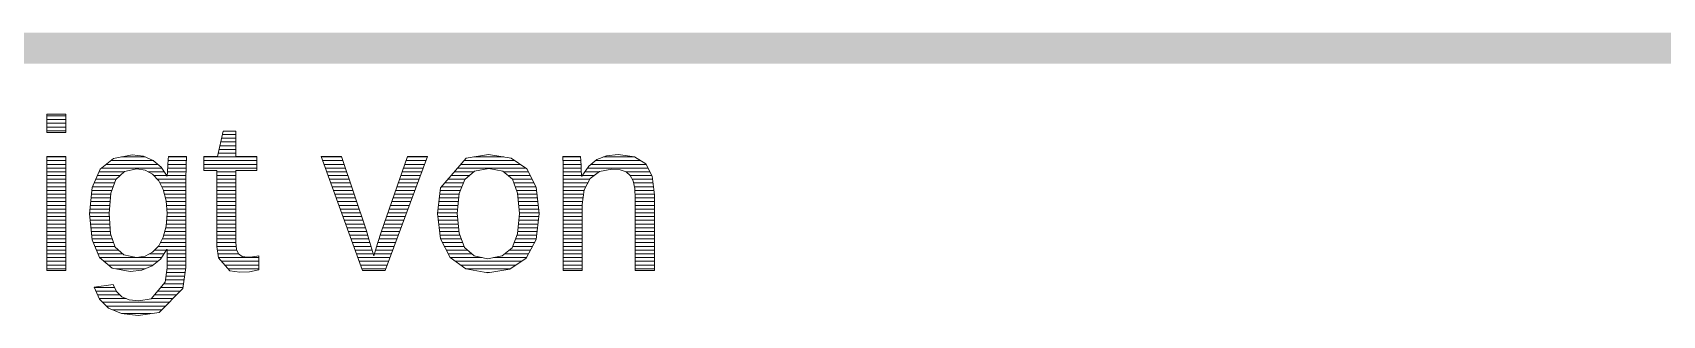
# Model space of a CAD drawing. Header units: millimetres. Extents: x 20 to 410, y 10 to 287.
# Drawn here: x 356.57 to 382.79, y 41.65 to 46.2 of the extents above; entities that cross this region are included whole.
import ezdxf

# ---------------------------------------------------------------- set-up
doc = ezdxf.new("R2010")
doc.units = ezdxf.units.MM
doc.layers.add('KANTEN', color=7, linetype='Continuous', lineweight=50)
doc.layers.add('TEXT', color=7, linetype='Continuous', lineweight=13)

msp = doc.modelspace()

# ---------------------------------------------------------------- linework, layer by layer
at = {"layer": 'KANTEN', "lineweight": 50, "const_width": 0.5}
msp.add_lwpolyline([(229.97, 45.95), (410, 45.95)], dxfattribs=at)
at = {"layer": 'TEXT', "lineweight": 13}
for p, q in [((356.799, 44.86), (357.104, 44.86)), ((356.799, 44.8), (357.104, 44.8)), ((356.799, 44.74), (357.104, 44.74)), ((356.799, 44.68), (357.104, 44.68)), ((356.799, 44.62), (357.104, 44.62)), ((359.57, 44.32), (359.839, 44.32)), ((359.583, 44.38), (359.839, 44.38)), ((359.597, 44.44), (359.839, 44.44)), ((359.61, 44.5), (359.839, 44.5)), ((359.623, 44.56), (359.839, 44.56)), ((356.799, 44.2), (357.104, 44.2)), ((356.799, 44.14), (357.104, 44.14)), ((356.799, 44.08), (357.104, 44.08)), ((357.751, 44.08), (358.586, 44.08)), ((357.825, 44.14), (358.516, 44.14)), ((357.997, 44.2), (358.381, 44.2)), ((358.742, 44.08), (359.038, 44.08)), ((358.747, 44.14), (359.042, 44.14)), ((358.755, 44.2), (359.045, 44.2)), ((359.322, 44.2), (360.178, 44.2)), ((359.322, 44.14), (360.178, 44.14)), ((359.322, 44.08), (360.178, 44.08)), ((359.557, 44.26), (359.839, 44.26)), ((361.212, 44.2), (361.537, 44.2)), ((361.234, 44.14), (361.558, 44.14)), ((361.255, 44.08), (361.578, 44.08)), ((362.555, 44.08), (362.876, 44.08)), ((362.576, 44.14), (362.898, 44.14)), ((362.597, 44.2), (362.921, 44.2)), ((363.456, 44.08), (364.415, 44.08)), ((363.508, 44.14), (364.327, 44.14)), ((363.666, 44.2), (364.148, 44.2)), ((365.096, 44.2), (365.384, 44.2)), ((365.099, 44.14), (365.388, 44.14)), ((365.103, 44.08), (365.391, 44.08)), ((365.548, 44.08), (366.435, 44.08)), ((365.622, 44.14), (366.349, 44.14)), ((365.751, 44.2), (366.253, 44.2)), ((356.799, 44.02), (357.104, 44.02)), ((356.799, 43.96), (357.104, 43.96)), ((356.799, 43.9), (357.104, 43.9)), ((356.799, 43.84), (357.104, 43.84)), ((357.584, 43.84), (357.909, 43.84)), ((357.61, 43.9), (357.975, 43.9)), ((357.636, 43.96), (358.04, 43.96)), ((357.677, 44.02), (358.648, 44.02)), ((358.427, 43.96), (358.687, 43.96)), ((358.518, 43.9), (358.726, 43.9)), ((358.575, 43.84), (359.035, 43.84)), ((358.735, 43.9), (359.036, 43.9)), ((358.737, 43.96), (359.037, 43.96)), ((358.739, 44.02), (359.037, 44.02)), ((359.322, 44.02), (360.178, 44.02)), ((359.534, 43.96), (359.839, 43.96)), ((359.534, 43.9), (359.839, 43.9)), ((359.534, 43.84), (359.839, 43.84)), ((361.277, 44.02), (361.598, 44.02)), ((361.299, 43.96), (361.618, 43.96)), ((361.321, 43.9), (361.639, 43.9)), ((361.343, 43.84), (361.659, 43.84)), ((362.471, 43.84), (362.786, 43.84)), ((362.492, 43.9), (362.809, 43.9)), ((362.513, 43.96), (362.831, 43.96)), ((362.534, 44.02), (362.853, 44.02)), ((363.249, 43.84), (363.523, 43.84)), ((363.3, 43.9), (363.594, 43.9)), ((363.352, 43.96), (363.665, 43.96)), ((363.404, 44.02), (364.503, 44.02)), ((364.147, 43.96), (364.545, 43.96)), ((364.217, 43.9), (364.575, 43.9)), ((364.287, 43.84), (364.606, 43.84)), ((365.104, 44.02), (365.394, 44.02)), ((365.105, 43.96), (365.395, 43.96)), ((365.105, 43.9), (365.397, 43.9)), ((365.106, 43.84), (365.531, 43.84)), ((365.409, 43.9), (365.602, 43.9)), ((365.451, 43.96), (365.682, 43.96)), ((365.493, 44.02), (366.467, 44.02)), ((366.112, 43.96), (366.499, 43.96)), ((366.183, 43.9), (366.531, 43.9)), ((366.214, 43.84), (366.542, 43.84)), ((356.799, 43.78), (357.104, 43.78)), ((356.799, 43.72), (357.104, 43.72)), ((356.799, 43.66), (357.104, 43.66)), ((356.799, 43.6), (357.104, 43.6)), ((356.799, 43.54), (357.104, 43.54)), ((357.51, 43.54), (357.82, 43.54)), ((357.516, 43.6), (357.825, 43.6)), ((357.522, 43.66), (357.842, 43.66)), ((357.532, 43.72), (357.864, 43.72)), ((357.558, 43.78), (357.885, 43.78)), ((358.616, 43.78), (359.035, 43.78)), ((358.646, 43.72), (359.035, 43.72)), ((358.674, 43.66), (359.035, 43.66)), ((358.689, 43.6), (359.035, 43.6)), ((358.705, 43.54), (359.035, 43.54)), ((359.534, 43.78), (359.839, 43.78)), ((359.534, 43.72), (359.839, 43.72)), ((359.534, 43.66), (359.839, 43.66)), ((359.534, 43.6), (359.839, 43.6)), ((359.534, 43.54), (359.839, 43.54)), ((361.364, 43.78), (361.679, 43.78)), ((361.386, 43.72), (361.7, 43.72)), ((361.408, 43.66), (361.72, 43.66)), ((361.43, 43.6), (361.74, 43.6)), ((361.452, 43.54), (361.76, 43.54)), ((362.367, 43.54), (362.674, 43.54)), ((362.388, 43.6), (362.697, 43.6)), ((362.409, 43.66), (362.719, 43.66)), ((362.43, 43.72), (362.741, 43.72)), ((362.451, 43.78), (362.764, 43.78)), ((363.111, 43.54), (363.423, 43.54)), ((363.119, 43.6), (363.429, 43.6)), ((363.126, 43.66), (363.449, 43.66)), ((363.145, 43.72), (363.473, 43.72)), ((363.197, 43.78), (363.497, 43.78)), ((364.309, 43.78), (364.636, 43.78)), ((364.332, 43.72), (364.666, 43.72)), ((364.355, 43.66), (364.676, 43.66)), ((364.372, 43.6), (364.683, 43.6)), ((364.378, 43.54), (364.69, 43.54)), ((365.106, 43.78), (365.5, 43.78)), ((365.106, 43.72), (365.468, 43.72)), ((365.106, 43.66), (365.441, 43.66)), ((365.106, 43.6), (365.433, 43.6)), ((365.106, 43.54), (365.425, 43.54)), ((366.236, 43.78), (366.549, 43.78)), ((366.249, 43.72), (366.556, 43.72)), ((366.257, 43.66), (366.563, 43.66)), ((366.26, 43.6), (366.57, 43.6)), ((366.263, 43.54), (366.571, 43.54)), ((356.799, 43.48), (357.104, 43.48)), ((356.799, 43.42), (357.104, 43.42)), ((356.799, 43.36), (357.104, 43.36)), ((356.799, 43.3), (357.104, 43.3)), ((357.486, 43.3), (357.8, 43.3)), ((357.492, 43.36), (357.805, 43.36)), ((357.498, 43.42), (357.81, 43.42)), ((357.504, 43.48), (357.815, 43.48)), ((358.718, 43.48), (359.035, 43.48)), ((358.722, 43.42), (359.035, 43.42)), ((358.726, 43.36), (359.035, 43.36)), ((358.731, 43.3), (359.035, 43.3)), ((359.534, 43.48), (359.839, 43.48)), ((359.534, 43.42), (359.839, 43.42)), ((359.534, 43.36), (359.839, 43.36)), ((359.534, 43.3), (359.839, 43.3)), ((361.473, 43.48), (361.781, 43.48)), ((361.495, 43.42), (361.801, 43.42)), ((361.517, 43.36), (361.821, 43.36)), ((361.539, 43.3), (361.842, 43.3)), ((362.283, 43.3), (362.585, 43.3)), ((362.304, 43.36), (362.607, 43.36)), ((362.325, 43.42), (362.629, 43.42)), ((362.346, 43.48), (362.652, 43.48)), ((363.081, 43.3), (363.401, 43.3)), ((363.089, 43.36), (363.407, 43.36)), ((363.096, 43.42), (363.412, 43.42)), ((363.104, 43.48), (363.418, 43.48)), ((364.383, 43.48), (364.697, 43.48)), ((364.388, 43.42), (364.704, 43.42)), ((364.393, 43.36), (364.711, 43.36)), ((364.398, 43.3), (364.718, 43.3)), ((365.106, 43.48), (365.417, 43.48)), ((365.106, 43.42), (365.411, 43.42)), ((365.106, 43.36), (365.411, 43.36)), ((365.106, 43.3), (365.411, 43.3)), ((366.264, 43.48), (366.571, 43.48)), ((366.264, 43.42), (366.571, 43.42)), ((366.264, 43.36), (366.571, 43.36)), ((366.264, 43.3), (366.571, 43.3)), ((356.799, 43.24), (357.104, 43.24)), ((356.799, 43.18), (357.104, 43.18)), ((356.799, 43.12), (357.104, 43.12)), ((356.799, 43.06), (357.104, 43.06)), ((357.488, 43.24), (357.803, 43.24)), ((357.494, 43.18), (357.807, 43.18)), ((357.5, 43.12), (357.812, 43.12)), ((357.505, 43.06), (357.817, 43.06)), ((358.71, 43.06), (359.035, 43.06)), ((358.719, 43.12), (359.035, 43.12)), ((358.724, 43.18), (359.035, 43.18)), ((358.728, 43.24), (359.035, 43.24)), ((359.534, 43.24), (359.839, 43.24)), ((359.534, 43.18), (359.839, 43.18)), ((359.534, 43.12), (359.839, 43.12)), ((359.534, 43.06), (359.839, 43.06)), ((361.56, 43.24), (361.862, 43.24)), ((361.582, 43.18), (361.882, 43.18)), ((361.604, 43.12), (361.902, 43.12)), ((361.626, 43.06), (361.923, 43.06)), ((362.2, 43.06), (362.495, 43.06)), ((362.221, 43.12), (362.517, 43.12)), ((362.242, 43.18), (362.54, 43.18)), ((362.263, 43.24), (362.562, 43.24)), ((363.086, 43.24), (363.405, 43.24)), ((363.094, 43.18), (363.41, 43.18)), ((363.101, 43.12), (363.416, 43.12)), ((363.109, 43.06), (363.422, 43.06)), ((364.378, 43.06), (364.691, 43.06)), ((364.384, 43.12), (364.698, 43.12)), ((364.389, 43.18), (364.706, 43.18)), ((364.395, 43.24), (364.713, 43.24)), ((365.106, 43.24), (365.411, 43.24)), ((365.106, 43.18), (365.411, 43.18)), ((365.106, 43.12), (365.411, 43.12)), ((365.106, 43.06), (365.411, 43.06)), ((366.264, 43.24), (366.571, 43.24)), ((366.264, 43.18), (366.571, 43.18)), ((366.264, 43.12), (366.571, 43.12)), ((366.264, 43.06), (366.571, 43.06)), ((356.799, 43), (357.104, 43)), ((356.799, 42.94), (357.104, 42.94)), ((356.799, 42.88), (357.104, 42.88)), ((356.799, 42.82), (357.104, 42.82)), ((356.799, 42.76), (357.104, 42.76)), ((357.511, 43), (357.821, 43)), ((357.517, 42.94), (357.833, 42.94)), ((357.522, 42.88), (357.853, 42.88)), ((357.544, 42.82), (357.874, 42.82)), ((357.568, 42.76), (357.895, 42.76)), ((358.587, 42.76), (359.035, 42.76)), ((358.623, 42.82), (359.035, 42.82)), ((358.655, 42.88), (359.035, 42.88)), ((358.678, 42.94), (359.035, 42.94)), ((358.694, 43), (359.035, 43)), ((359.534, 43), (359.839, 43)), ((359.534, 42.94), (359.839, 42.94)), ((359.534, 42.88), (359.839, 42.88)), ((359.534, 42.82), (359.839, 42.82)), ((359.534, 42.76), (359.845, 42.76)), ((361.648, 43), (361.943, 43)), ((361.669, 42.94), (361.96, 42.94)), ((361.691, 42.88), (361.978, 42.88)), ((361.713, 42.82), (361.996, 42.82)), ((361.735, 42.76), (362.013, 42.76)), ((362.101, 42.76), (362.383, 42.76)), ((362.12, 42.82), (362.405, 42.82)), ((362.139, 42.88), (362.428, 42.88)), ((362.159, 42.94), (362.45, 42.94)), ((362.179, 43), (362.473, 43)), ((363.117, 43), (363.427, 43)), ((363.124, 42.94), (363.442, 42.94)), ((363.132, 42.88), (363.465, 42.88)), ((363.163, 42.82), (363.489, 42.82)), ((363.194, 42.76), (363.512, 42.76)), ((364.29, 42.76), (364.608, 42.76)), ((364.313, 42.82), (364.64, 42.82)), ((364.337, 42.88), (364.668, 42.88)), ((364.36, 42.94), (364.676, 42.94)), ((364.373, 43), (364.683, 43)), ((365.106, 43), (365.411, 43)), ((365.106, 42.94), (365.411, 42.94)), ((365.106, 42.88), (365.411, 42.88)), ((365.106, 42.82), (365.411, 42.82)), ((365.106, 42.76), (365.411, 42.76)), ((366.264, 43), (366.571, 43)), ((366.264, 42.94), (366.571, 42.94)), ((366.264, 42.88), (366.571, 42.88)), ((366.264, 42.82), (366.571, 42.82)), ((366.264, 42.76), (366.571, 42.76)), ((356.799, 42.7), (357.104, 42.7)), ((356.799, 42.64), (357.104, 42.64)), ((356.799, 42.58), (357.104, 42.58)), ((356.799, 42.52), (357.104, 42.52)), ((357.593, 42.7), (357.951, 42.7)), ((357.618, 42.64), (358.017, 42.64)), ((357.643, 42.58), (358.641, 42.58)), ((357.716, 42.52), (358.581, 42.52)), ((358.446, 42.64), (358.681, 42.64)), ((358.529, 42.7), (358.721, 42.7)), ((358.732, 42.7), (359.035, 42.7)), ((358.732, 42.64), (359.035, 42.64)), ((358.732, 42.58), (359.035, 42.58)), ((358.732, 42.52), (359.035, 42.52)), ((359.541, 42.7), (359.855, 42.7)), ((359.549, 42.64), (359.881, 42.64)), ((359.556, 42.58), (360.208, 42.58)), ((359.607, 42.52), (360.208, 42.52)), ((361.757, 42.7), (362.03, 42.7)), ((361.778, 42.64), (362.047, 42.64)), ((361.8, 42.58), (362.316, 42.58)), ((361.822, 42.52), (362.293, 42.52)), ((362.065, 42.64), (362.338, 42.64)), ((362.083, 42.7), (362.361, 42.7)), ((363.224, 42.7), (363.567, 42.7)), ((363.255, 42.64), (363.634, 42.64)), ((363.287, 42.58), (363.802, 42.58)), ((363.37, 42.52), (364.431, 42.52)), ((363.985, 42.58), (364.512, 42.58)), ((364.165, 42.64), (364.544, 42.64)), ((364.236, 42.7), (364.576, 42.7)), ((365.106, 42.7), (365.411, 42.7)), ((365.106, 42.64), (365.411, 42.64)), ((365.106, 42.58), (365.411, 42.58)), ((365.106, 42.52), (365.411, 42.52)), ((366.264, 42.7), (366.571, 42.7)), ((366.264, 42.64), (366.571, 42.64)), ((366.264, 42.58), (366.571, 42.58)), ((366.264, 42.52), (366.571, 42.52)), ((356.799, 42.46), (357.104, 42.46)), ((356.799, 42.4), (357.104, 42.4)), ((357.788, 42.46), (358.508, 42.46)), ((357.913, 42.4), (358.378, 42.4)), ((358.708, 42.22), (359.006, 42.22)), ((358.715, 42.28), (359.015, 42.28)), ((358.722, 42.34), (359.023, 42.34)), ((358.73, 42.4), (359.032, 42.4)), ((358.732, 42.46), (359.035, 42.46)), ((359.66, 42.46), (360.208, 42.46)), ((359.713, 42.4), (360.208, 42.4)), ((361.844, 42.46), (362.271, 42.46)), ((361.866, 42.4), (362.249, 42.4)), ((363.453, 42.46), (364.343, 42.46)), ((363.536, 42.4), (364.255, 42.4)), ((363.871, 42.34), (363.915, 42.34)), ((365.106, 42.46), (365.411, 42.46)), ((365.106, 42.4), (365.411, 42.4)), ((366.264, 42.46), (366.571, 42.46)), ((366.264, 42.4), (366.571, 42.4)), ((357.561, 42.1), (357.887, 42.1)), ((357.587, 42.04), (357.913, 42.04)), ((357.613, 41.98), (357.972, 41.98)), ((358.53, 41.98), (358.883, 41.98)), ((358.581, 42.04), (358.943, 42.04)), ((358.633, 42.1), (358.989, 42.1)), ((358.684, 42.16), (358.998, 42.16)), ((357.638, 41.92), (358.074, 41.92)), ((357.694, 41.86), (358.764, 41.86)), ((357.756, 41.8), (358.704, 41.8)), ((357.854, 41.74), (358.645, 41.74)), ((358.479, 41.92), (358.823, 41.92)), ((357.996, 41.68), (358.476, 41.68))]:
    msp.add_line(p, q, dxfattribs=at)
for points in [[(357.104, 44.594), (356.799, 44.594), (356.799, 44.886), (357.104, 44.886), (357.104, 44.594)], [(360.056, 42.353), (359.9, 42.343), (359.74, 42.369), (359.557, 42.577), (359.534, 42.758), (359.534, 43.982), (359.322, 43.982), (359.322, 44.204), (359.545, 44.204), (359.635, 44.615), (359.839, 44.615), (359.839, 44.204), (360.178, 44.204), (360.178, 43.982), (359.839, 43.982), (359.839, 42.825), (359.849, 42.712), (359.881, 42.639), (359.941, 42.599), (360.032, 42.585), (360.106, 42.591), (360.208, 42.609), (360.208, 42.384), (360.056, 42.353)], [(357.104, 42.37), (356.799, 42.37), (356.799, 44.204), (357.104, 44.204), (357.104, 42.37)], [(357.789, 41.767), (357.643, 41.91), (357.56, 42.102), (357.867, 42.146), (357.916, 42.034), (358.002, 41.951), (358.122, 41.899), (358.275, 41.882), (358.475, 41.915), (358.703, 42.182), (358.732, 42.416), (358.732, 42.711), (358.729, 42.711), (358.626, 42.556), (358.491, 42.445), (358.327, 42.379), (358.138, 42.356), (357.846, 42.412), (357.642, 42.58), (357.524, 42.868), (357.484, 43.284), (357.527, 43.706), (357.654, 44.001), (357.869, 44.175), (358.172, 44.233), (358.354, 44.211), (358.51, 44.144), (358.637, 44.036), (358.732, 43.891), (358.735, 43.891), (358.737, 43.96), (358.742, 44.067), (358.749, 44.164), (358.756, 44.204), (359.045, 44.204), (359.038, 44.064), (359.035, 43.825), (359.035, 42.423), (358.987, 42.084), (358.603, 41.698), (358.267, 41.65), (357.997, 41.679), (357.789, 41.767)], [(361.876, 42.37), (361.21, 44.204), (361.536, 44.204), (361.939, 43.011), (361.979, 42.876), (362.056, 42.609), (362.116, 42.807), (362.182, 43.007), (362.598, 44.204), (362.922, 44.204), (362.238, 42.37), (361.876, 42.37)], [(364.667, 42.869), (364.508, 42.571), (364.248, 42.395), (363.892, 42.336), (363.54, 42.397), (363.285, 42.581), (363.131, 42.881), (363.08, 43.289), (363.132, 43.704), (363.543, 44.179), (363.902, 44.238), (364.267, 44.181), (364.521, 44.007), (364.67, 43.712), (364.72, 43.289), (364.667, 42.869)], [(366.264, 42.37), (366.264, 43.533), (366.255, 43.694), (366.228, 43.814), (366.182, 43.9), (366.115, 43.959), (366.018, 43.992), (365.886, 44.002), (365.689, 43.965), (365.538, 43.852), (365.443, 43.672), (365.411, 43.433), (365.411, 42.37), (365.106, 42.37), (365.106, 43.813), (365.103, 44.071), (365.096, 44.204), (365.384, 44.204), (365.385, 44.189), (365.387, 44.159), (365.389, 44.119), (365.391, 44.073), (365.394, 44.003), (365.397, 43.891), (365.403, 43.891), (365.516, 44.053), (365.646, 44.159), (365.801, 44.219), (365.989, 44.238), (366.25, 44.201), (366.431, 44.088), (366.536, 43.889), (366.571, 43.592), (366.571, 42.37), (366.264, 42.37)], [(358.67, 43.673), (358.597, 43.816), (358.498, 43.921), (358.38, 43.985), (358.247, 44.006), (358.045, 43.964), (357.906, 43.836), (357.826, 43.615), (357.799, 43.287), (357.824, 42.964), (357.899, 42.747), (358.035, 42.623), (358.242, 42.582), (358.378, 42.603), (358.497, 42.667), (358.597, 42.77), (358.67, 42.91), (358.716, 43.084), (358.732, 43.287), (358.716, 43.495), (358.67, 43.673)], [(364.371, 43.617), (364.286, 43.841), (364.135, 43.97), (363.908, 44.013), (363.677, 43.969), (363.52, 43.837), (363.43, 43.612), (363.4, 43.289), (363.43, 42.971), (363.518, 42.744), (363.67, 42.607), (363.889, 42.562), (364.124, 42.606), (364.281, 42.738), (364.37, 42.964), (364.399, 43.289), (364.371, 43.617)]]:
    msp.add_lwpolyline(points, close=True, dxfattribs=at)

doc.saveas('drawing.dxf')
